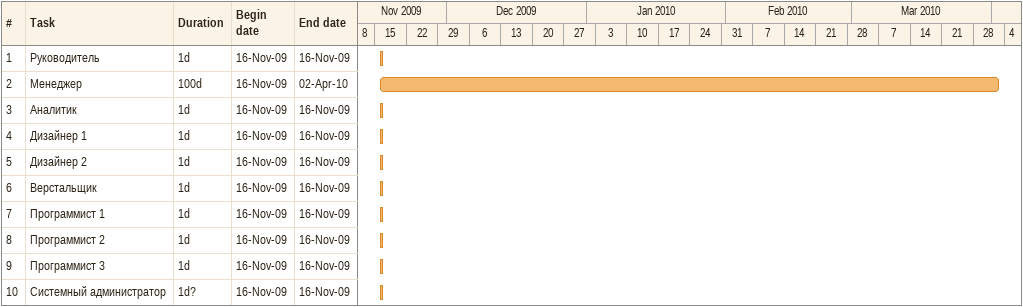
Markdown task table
| ID | Task | Duration | Start | Finish |
|---|---|---|---|---|
| 1 | Руководитель | 1d | 2009-11-16 | 2009-11-16 |
| 2 | Менеджер | 100d | 2009-11-16 | 2010-04-02 |
| 3 | Аналитик | 1d | 2009-11-16 | 2009-11-16 |
| 4 | Дизайнер 1 | 1d | 2009-11-16 | 2009-11-16 |
| 5 | Дизайнер 2 | 1d | 2009-11-16 | 2009-11-16 |
| 6 | Верстальщик | 1d | 2009-11-16 | 2009-11-16 |
| 7 | Программист 1 | 1d | 2009-11-16 | 2009-11-16 |
| 8 | Программист 2 | 1d | 2009-11-16 | 2009-11-16 |
| 9 | Программист 3 | 1d | 2009-11-16 | 2009-11-16 |
| 10 | Системный администратор | 1d? | 2009-11-16 | 2009-11-16 |
